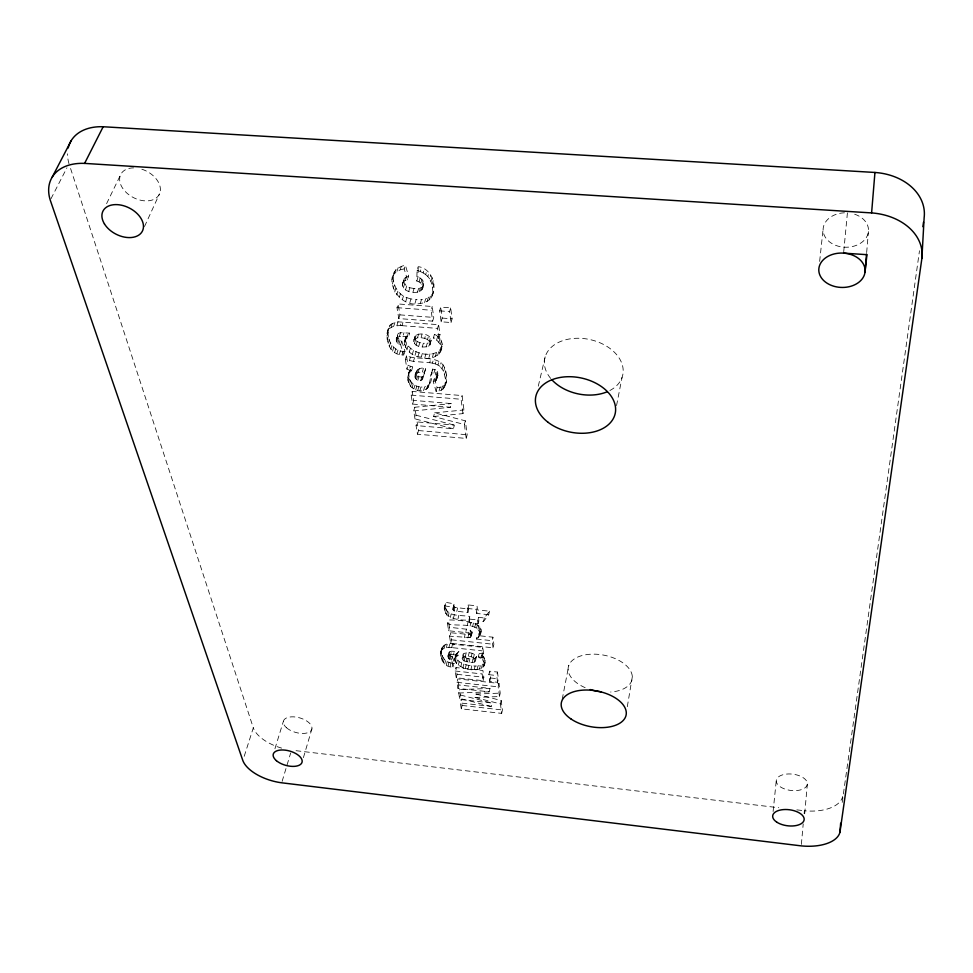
<?xml version="1.0" encoding="UTF-8"?>
<svg xmlns="http://www.w3.org/2000/svg" width="973" height="973" viewBox="0 0 973 973"><rect width="100%" height="100%" fill="white"/><g stroke="black" fill="none" stroke-linecap="round" stroke-linejoin="round"><path stroke-width="0.73" stroke-dasharray="4.87 3.65" d="M434.481 334.274C451.557 343.019 437.303 364.048 421.285 357.03C409.122 357.286 397.665 341.608 409.645 333.107L400.56 332.693L398.444 333.362C395.281 336.67 395.184 343.834 400.621 344.746L403.844 355.011C388.495 355.996 382.827 335.928 390.27 325.006L392.265 323.51L398.066 321.832L438.628 324.666L440.015 334.7L438.945 338.409L433.399 337.984L434.481 334.274L440.015 334.7M404.488 344.77L405.619 338.397M480.151 635.004C479.166 620.555 454.975 627.476 447.471 623.498L448.334 620.008C455.984 619.655 494.941 621.589 476.393 639.03L477.22 635.539L480.978 631.501M454.695 658.502L458.113 655.218L458.952 651.764C440.647 666.225 486.877 679.616 485.186 660.047L483.508 656.434L479.154 653.43L478.351 656.897L482.705 659.901L484.396 663.513M484.372 665.045L485.186 660.047M415.082 377.208C414.352 370.944 419.582 366.493 425.663 368.536L422.671 378.862L420.664 380.686L417.806 380.455L415.568 378.655L415.082 377.208L416.201 371.929M402.323 285.454L404.403 278.108L408.636 276.162L405.364 265.167C378.132 271.467 396.923 309.779 420.324 303.369C440.781 301.873 436.731 268.816 418.22 266.663L417.064 270.385L416.785 281.027C420.482 281.732 423.547 285.417 422.27 289.249C417.308 295.062 404.707 292.8 402.323 285.454L403.552 279.725M416.785 281.027L417.928 277.305L418.22 266.663M454.622 660.253L455.534 655.048M397.434 334.688L397.884 338.288L401.764 341.061L404.963 351.326L403.844 355.011M404.963 351.326C391.73 352.567 383.994 335.247 390.27 325.006M842.204 802.409L919.485 250.754M866.663 252.566L868.415 231.635M801.375 844.418L803.212 823.924M804.136 813.683L804.391 810.752A37.789 19.679 6.8 0 0 842.654 796.473M804.683 813.756L807.335 784.153M478.351 656.897L482.863 657.383L483.666 653.917L482.754 647.349L453.904 644.284C435.795 638.592 437.193 669.315 453.832 666.894L451.472 660.095C447.519 659.645 447.41 655.17 448.942 652.336L451.545 651.156L458.952 651.764M447.981 657.067L448.942 652.336M843.725 251.63L847.422 212.844M441.56 648.614L440.501 654.002M773.109 811.518L776.272 780.553M819.643 261.409L823.146 228.704M467.891 612.552L467.283 608.453L468.147 604.938L476.989 605.851L477.561 609.949L489.528 611.178L484.335 617.964L478.582 617.369L478.132 623.584L469.363 622.671L468.974 619.959C458.307 620.981 438.701 617.514 445.768 602.372L454.148 603.783L453.746 606.009L454.938 607.395L468.743 609.049L467.891 612.552L454.075 610.898L452.871 609.512L453.272 607.286L444.88 605.887M444.576 608.478L445.768 602.372M422.27 289.249C424.933 284.797 423.669 278.205 417.928 277.305M413.622 341.73L414.96 336.257L416.249 334.87C421.236 332.997 429.202 333.8 431.258 339.492L429.932 344.977L428.655 346.266C423.681 347.689 415.593 347.556 413.622 341.73L414.96 336.257M429.932 344.977L431.258 339.492M429.397 383.447L431.586 372.562C433.034 385.6 424.009 396.692 412.102 387.716C405.814 382.669 406.811 371.832 412.698 366.918L408.052 365.459L406.507 355.814C418.901 361.287 441.401 353.15 445.67 370.835C447.957 378.448 446.789 391.888 436.074 391.304L433.265 381.611L434.323 377.925L437.315 376.624L437.923 375.14L436.463 370.166L432.73 369.095L430.516 376.247M627.305 706.726L632.304 676.867M445.123 385.989L446.558 380.188M562.199 699.319L568.84 665.228M462.151 658.612L462.382 657.456C466.176 654.938 473.328 655.96 475.602 660.168L474.301 662.114L472.233 662.479L464.072 660.971L462.151 658.612L463.209 654.002C467.004 651.472 474.155 652.494 476.417 656.702L475.116 658.648L473.06 659.013L467.004 658.356L463.562 656.422L463.209 654.002M616.529 405.583L622.051 377.451M472.173 632.122L470.859 634.068L468.67 634.445L450.39 632.718L449.526 636.184L470.02 637.558L471.102 636.756L472.173 632.122L468.998 629.495L449.514 627.293L448.334 620.008M392.07 279.689L394.016 272.476M501.679 713.379L502.421 709.974L501.18 700.499L475.882 694.053L475.092 697.471L500.426 703.917L501.679 713.379L461.287 708.843L460.338 702.968L461.141 699.575L492.01 703.017L491.243 706.422L460.338 702.968M475.092 697.471L499.465 696.559L500.219 693.129L498.954 683.411L457.821 678.899L456.994 682.328L457.979 688.385L489.224 691.839L490.003 688.41L458.794 684.968L457.821 678.899M500.426 703.917L501.18 700.499M432.158 296.133L434.08 288.762M499.465 696.559L498.188 686.853L498.954 683.411M497.592 682.292L496.704 675.53L497.471 672.063L489.614 671.212L488.823 674.666L489.76 681.428L497.592 682.292L498.358 678.838L497.471 672.063M489.76 681.428L490.538 677.986L489.614 671.212M449.526 636.184L450.669 643.299L493.056 647.811L493.858 644.321L492.922 637.193L477.22 635.539M493.056 647.811L492.119 640.684L492.922 637.193M483.058 680.699L483.849 677.257L482.9 670.482L455.996 667.563L455.157 671.005L456.252 677.767L483.058 680.699L482.097 673.936L482.9 670.482M482.705 659.901L483.508 656.434M481.428 668.415L482.231 664.96L485.174 661.591M483.824 661.555L484.627 658.089M482.888 667.502L483.69 664.048M483.873 666.383L484.676 662.917M478.582 617.369L477.755 620.871L483.508 621.479L488.714 614.705L489.528 611.178M477.111 669.436L477.913 665.982L482.231 664.96M482.863 657.383L481.939 650.828L482.754 647.349M480.917 658.405L481.72 654.926M479.494 669.071L480.297 665.617M538.276 386.184L545.184 356.823M479.567 636.5L480.99 629.677M483.508 621.479L484.335 617.964M474.301 662.114L475.797 655.437M475.371 661.324L476.417 656.702M474.265 669.497L475.079 666.055L477.913 665.982M407.784 377.074L409.548 370.591M469.059 662.321L469.886 658.867M468.025 668.852L468.852 665.41L475.079 666.055M471.26 656.811L472.075 653.345M477.974 629.276L478.813 625.773M479.057 630.468L479.884 626.965M461.287 708.843L462.09 705.449L461.141 699.575M472.233 662.479L473.06 659.013M473.51 657.724L474.325 654.27M478.327 637.802L479.154 634.311M479.786 631.757L480.613 628.266M470.968 669.266L471.783 665.824M471.102 636.756L471.941 633.265M488.714 614.705L476.721 613.464L477.561 609.949M491.243 706.422L459.597 698.419L458.733 693.019L459.548 689.602L490.003 688.41M466.176 661.81L467.004 658.356M474.763 627.293L475.602 623.79M465.362 668.281L466.176 664.827L459.171 661.749L455.461 656.799M468.293 656.264L469.12 652.798M467.466 662.041L468.281 658.587M459.597 698.419L460.411 695.014L459.548 689.602M476.551 628.217L477.378 624.715M471.346 635.612L468.159 632.985L468.998 629.495M470.093 625.955L470.944 622.465M460.825 666.639L461.664 663.185M467.843 637.923L468.67 634.445M462.734 659.876L464.291 653.151M469.862 633.654L470.701 630.163M476.721 613.464L476.138 609.366L476.989 605.851M464.072 660.971L464.899 657.517M465.422 656.167L466.249 652.713M472.61 626.539L473.45 623.036M457.979 688.385L458.794 684.968M462.966 667.539L463.78 664.085M470.02 637.558L471.723 631.039M456.471 663.647L457.298 660.205M464.303 637.753L465.143 634.262M447.471 623.498L448.65 630.772L465.641 632.559L466.481 629.069M467.21 625.554L468.062 622.051M468.974 619.959L469.813 616.456C462.005 614.827 444.965 617.527 445.464 604.975M458.332 665.191L459.171 661.749M469.363 622.671L469.813 616.456M456.252 677.767L457.079 674.338L455.996 667.563M452.311 666.76L453.15 663.331L454.671 663.452L453.832 666.894M455.498 656.957L456.337 653.491M456.519 656.057L457.359 652.603M455.23 662.005L456.069 658.551M449.173 659.086L450.025 655.632L448.833 653.613M448.127 665.824L448.979 662.382C442.8 660.472 440.015 652.786 442.216 647.009M448.091 655.79L450.694 654.61L451.545 651.156M450.098 659.633L450.937 656.179L450.025 655.632M440.696 652.068C442.265 647.033 448.796 647.24 453.065 647.75L453.904 644.284M451.472 660.095L452.311 656.641L450.937 656.179M450.122 666.408L450.961 662.966L453.15 663.331M450.694 654.61L453.503 654.72L454.355 651.265M456.763 611.409L457.626 607.906M444.697 663.963L445.549 660.533M448.93 647.471L449.794 644.017M450.669 643.299L451.533 639.833L450.39 632.718M446.327 665.009L447.166 661.567M448.942 654.963L449.794 651.509M448.371 658.149L449.222 654.695M457.979 618.828L458.842 615.325M451.703 647.592L452.554 644.126M453.236 610.314L454.111 606.811M441.316 658.757L442.168 655.315M444.162 648.346L445.026 644.88M448.65 630.772L449.514 627.293M454.075 610.898L454.938 607.395M442.18 660.886L443.031 657.444M453.454 618.196L454.33 614.705M446.364 647.738L447.227 644.284M443.311 662.625L444.162 659.183M448.164 616.408L449.04 612.917M440.708 656.228L441.572 652.786M442.496 649.234L443.36 645.78M450.329 617.417L451.204 613.914M452.871 609.512L454.148 603.783M444.734 610.947L445.622 607.444M445.415 613.367L446.303 609.876M446.546 615.131L447.422 611.628M466.213 438.422L467.174 434.761L465.362 420.822L434.627 412.844L433.593 416.505L464.389 424.496L466.213 438.422L417.453 434.201L416.067 425.566L417.113 421.929L454.391 425.116L453.406 428.777L416.067 425.566M464.389 424.496L465.362 420.822M440.562 352.153C442.727 346.376 438.555 340.416 433.399 337.984M442.192 346.376C436.05 360.168 409.718 354.391 405.619 341.085M433.593 416.505L462.966 413.622L463.951 409.949L462.078 395.573L412.224 391.45L411.141 395.123L412.588 404.075L450.426 407.249L451.436 403.576L413.659 400.414L412.224 391.45M462.966 413.622L461.08 399.271L462.078 395.573M441.341 390.197L442.374 386.524L446.157 382.304M444.406 387.546L446.412 374.97M443.031 389.115L444.065 385.43M445.379 378.667L443.639 371.248L444.685 367.551M439.091 390.903L440.137 387.218L442.374 386.524M444.625 374.532L445.67 370.835M433.265 381.611L436.269 380.309L437.886 372.975M443.639 371.248L440.015 366.347L441.073 362.649M436.269 380.309L437.315 376.624M436.877 378.825L437.923 375.14M442.192 368.597L443.238 364.899M436.074 391.304L437.108 387.631L434.323 377.925M417.453 434.201L418.499 430.553L417.113 421.929M436.828 376.66L435.405 373.851L436.463 370.166M440.015 366.347L437.959 365.021L439.018 361.324M451.034 322.537L452.092 318.816L450.669 307.869L440.72 307.127L439.626 310.849L441.122 321.783L451.034 322.537L449.599 311.603L450.669 307.869M436.342 374.982L437.388 371.297M435.162 381.075L436.208 377.402M435.308 356.58L436.378 352.883M426.393 389.565L427.451 385.892L429.409 383.593M432.73 369.095L431.659 372.781L435.405 373.851M427.475 388.616L428.546 384.931M440.295 344.746L441.365 341.049M428.339 387.278L430.455 379.762M437.959 365.021L435.296 363.914L436.354 360.217M437.655 355.437L438.714 351.74M433.897 373.158L434.955 369.472M439.407 353.941L440.477 350.231M441.073 347.714L442.143 344.004M406.507 355.814L405.388 359.499L413.428 361.421L429.701 362.71L430.771 359.025M436.609 340.1L437.68 336.403M432.401 357.298L433.484 353.6M453.406 428.777L414.985 418.876L416.043 415.216L414.766 407.261L451.436 403.576M423.559 390.623L424.629 386.95L427.451 385.892M429.701 362.71L432.401 363.124L433.471 359.426M438.859 342.289L439.93 338.58M420.664 380.686L421.747 377.013L423.754 375.189L424.496 372.756L422.671 378.862M421.783 380.151L422.854 376.478M425.663 368.536L424.581 372.209L418.171 372.306L415.118 375.602M428.935 357.59L430.017 353.892M438.945 338.409L437.546 328.387L438.628 324.666M414.985 418.876L413.695 410.91L414.766 407.261M419.874 390.745L420.944 387.072L424.629 386.95M441.122 321.783L442.204 318.074L440.72 307.127M417.806 380.455L418.889 376.782L416.176 373.535M430.163 343.189L429.361 341.28L430.443 337.57M424.897 357.456L425.979 353.771M415.739 389.808L416.809 386.135C411.579 384.323 408.38 378.85 408.891 373.401M428.655 346.266L431.027 341.268M412.588 404.075L413.659 400.414M422.343 372.039L423.413 368.353M417.745 390.416L418.816 386.743L420.944 387.072M415.726 374.155L416.821 370.47M412.102 387.716L413.184 384.055M421.285 357.03L422.379 353.333M416.797 373L417.879 369.326M303.406 757.651L311.907 728.874M415.568 378.655L416.663 374.97M432.657 321.151L433.751 317.429L432.207 306.495L398.176 303.965L397.008 307.663L398.772 318.572L432.657 321.151L431.1 310.217L432.207 306.495M429.361 341.28L427.5 339.589L428.594 335.892M418.171 372.306L419.266 368.621M413.853 388.908L414.936 385.235M416.517 379.738L417.599 376.065M426.15 346.96L427.244 343.262L429.738 342.569M409.365 384.554L410.46 380.893M417.989 356.325L419.083 352.64M410.57 386.269L411.652 382.596M422.258 346.947L423.352 343.262L427.244 343.262M427.5 339.589L424.702 338.324L425.797 334.627M412.698 366.918L411.603 370.604L409.219 370.056L410.314 366.383M431.027 298.054L433.265 292.399M408.453 374.264L410.74 368.731M415.021 355.352L416.128 351.667M413.428 361.421L414.522 357.736M407.955 380.37L409.049 376.697M413.853 339.942L417.514 337.753L421.041 337.692L422.148 333.994M418.694 346.364L419.801 342.666L423.352 343.262M408.49 382.596L409.584 378.923M415.13 338.568L416.249 334.87M282.121 781.38L290.672 753.005M414.401 343.639L415.507 339.942L414.741 338.032M427.111 301.435L428.229 297.714L432.134 294.333M432.961 292.484L432.073 284.408L433.192 280.686M409.219 370.056L406.945 369.132L408.052 365.459M409.317 360.849L410.424 357.164M412.382 354.123L413.489 350.438M417.514 337.753L418.633 334.055M432.754 287.826L433.873 284.104M429.3 299.879L430.419 296.157M416.091 345.22L417.198 341.523L415.507 339.942M432.073 284.408L429.604 278.74L430.735 275.018M409.268 352.092L410.375 348.407M424.569 302.554L425.688 298.845L428.229 297.714M431.015 281.379L432.146 277.658M405.315 347.422L406.446 343.724M404.488 342.082L405.4 339.65L408.514 336.804L409.645 333.107M429.604 278.74L427.804 276.502L428.947 272.768M420.324 303.369L421.443 299.66L425.688 298.845M406.909 349.854L408.028 346.169M420.786 283.119L421.929 279.397M399.295 354.513L400.414 350.827M414.972 303.357L416.116 299.635L421.443 299.66M419.217 291.742L420.36 288.02L423.401 285.527M421.954 284.736L423.097 281.015M405.4 339.65L406.532 335.953M420.591 291.097L421.723 287.376M427.804 276.502L425.651 274.593L426.794 270.859M406.617 338.203L407.748 334.505M422.55 286.755L423.693 283.034M401.971 354.914L403.102 351.229M398.918 344.126L400.061 340.441M274.933 748.76L283.325 721.492M396.826 353.746L397.957 350.073M419.059 281.89L420.202 278.169M396.291 338.373L399.416 336.378L402.858 336.366L404.002 332.669M400.621 344.746L401.764 341.061M425.651 274.593L423.146 272.927L424.289 269.205M417.478 292.143L418.621 288.434L420.36 288.02M389.115 328.692L393.773 326.113L400.317 325.505L401.46 321.82M392.545 351.156L393.688 347.47M396.206 340.343L398.444 333.362M396.753 341.973L397.884 338.288M400.317 325.505L401.983 325.663L403.126 321.966M412.905 292.241L414.06 288.519L418.621 288.434M399.416 336.378L400.56 332.693M409.852 302.664L410.995 298.954L416.116 299.635M394.576 352.627L395.719 348.954M397.775 343.347L398.918 339.662M423.146 272.927L420.287 271.528L421.431 267.806M398.772 318.572L399.927 314.875L398.176 303.965M396.911 325.529L398.066 321.832M408.684 291.511L409.84 287.789L406.629 286.293L403.503 281.744M390.781 349.185L391.924 345.512M405.741 301.435L406.896 297.726C397.981 294.503 392.837 285.223 393.262 275.979M402.384 283.435L404.914 280.625L407.456 279.883L408.636 276.162M388.142 343.396L389.297 339.723M393.773 326.113L394.929 322.428M402.323 299.696L403.479 295.999M405.461 290.003L406.629 286.293M389.309 346.607L390.465 342.922M387.059 333.167L388.932 326.977M403.236 281.817L404.403 278.108M386.926 336.147L388.081 332.474M399.258 297.531L400.426 293.822M404.914 280.625L406.094 276.916M403.321 287.923L404.488 284.213M391.11 327.196L392.265 323.51M387.29 339.565L388.446 335.892M407.456 279.883L404.184 268.889L405.364 265.167M396.68 294.928L397.86 291.231M393.323 288.397L394.515 284.7M244.211 756.301L253.308 727.853L69.959 166.638M392.824 276.186L394.503 273.437L400.244 269.789L401.435 266.067M394.734 291.949L395.926 288.251M394.503 273.437L395.695 269.728M392.35 284.092L393.542 280.394M396.996 271.309L398.188 267.587M144.49 226.551L159.511 193.846M106.592 203.661L120.409 175.164M50.949 198.808L66.93 167.794M409.645 372.404L411.603 370.604M400.244 269.789L404.184 268.889M437.108 387.631L440.137 387.218M413.695 410.91L450.426 407.249M434.627 412.844L463.951 409.949M458.733 693.019L489.224 691.839M475.882 694.053L500.219 693.129M397.008 307.663L431.1 310.217M439.626 310.849L449.599 311.603M399.927 314.875L433.751 317.429M442.204 318.074L452.092 318.816M401.983 325.663L437.546 328.387M402.858 336.366L408.514 336.804M418.889 376.782L421.747 377.013M411.141 395.123L461.08 399.271M418.499 430.553L467.174 434.761M467.283 608.453L476.138 609.366M470.214 619.169L478.959 620.069M476.393 639.03L492.119 640.684M451.533 639.833L493.858 644.321M453.065 647.75L481.939 650.828M479.154 653.43L483.666 653.917M453.503 654.72L458.113 655.218M455.157 671.005L482.097 673.936M488.823 674.666L496.704 675.53M457.079 674.338L483.849 677.257M490.538 677.986L498.358 678.838M456.994 682.328L498.188 686.853M462.09 705.449L502.421 709.974M296.047 750.694L778.753 807.724M796.851 809.864L804.391 810.752M465.641 632.559L468.159 632.985M409.84 287.789L414.06 288.519M421.041 337.692L424.702 338.324M466.176 664.827L468.852 665.41M460.411 695.014L492.01 703.017M416.043 415.216L454.391 425.116M432.401 363.124L435.296 363.914M448.979 662.382L450.961 662.966M406.896 297.726L410.995 298.954M416.809 386.135L418.816 386.743M417.064 270.385L420.287 271.528M417.198 341.523L419.801 342.666M452.311 656.641L454.671 663.452M405.388 359.499L406.945 369.132M468.147 604.938L468.743 609.049M477.755 620.871L478.132 623.584M141.851 169.217A21.686 14.753 27.8 0 1 157.857 196.461A21.686 14.753 27.8 0 1 123.826 189.869A21.686 14.753 27.8 0 1 135.174 167.928M854.671 214.23A22.695 17.222 1.1 0 1 861.713 242.423A22.695 17.222 1.1 0 1 824.763 236.305A22.695 17.222 1.1 0 1 845.926 212.783M550.694 378.436A39.857 27.791 12 0 1 560.728 341.414A39.857 27.791 12 0 1 614.583 352.421A39.857 27.791 12 0 1 609.852 390.526M585.15 687.668A32.474 18.353 10.6 0 1 576.478 657.663A32.474 18.353 10.6 0 1 627.05 666.335A32.474 18.353 10.6 0 1 610.582 692.034M69.01 163.744A52.506 35.636 28.7 0 1 67.538 153.819M281.611 748.103A34.833 17.66 16.1 0 1 253.308 727.853M780.2 786.756A15.629 8.198 7 0 0 806.568 786.196A15.629 8.198 7 0 0 788.665 773.949A15.629 8.198 7 0 0 780.2 786.756M286.5 727.743A14.765 7.553 15.9 0 0 311.044 730.674A14.765 7.553 15.9 0 0 295.342 716.992A14.765 7.553 15.9 0 0 286.5 727.743"/><path stroke-width="1.46" d="M103.174 126.745L84.602 163.391A53.515 35.478 28 0 0 50.255 200.158L242.849 760.57A35.308 17.368 16 0 0 281.696 782.803L801.241 845.878A38.336 19.375 7 0 0 839.979 832.061L921.893 258.356L924.143 217.684A54.415 41.523 -0.2 0 0 874.946 172.464L103.174 126.745A52.506 35.636 28.7 0 0 68.219 147.969M839.979 832.061L840.648 823.17M921.893 258.356A55.534 41.462 0.6 0 0 871.601 212.917L874.946 172.464M866.529 254.062L865.033 272.002A23.157 17.186 1.9 0 1 828.765 284.189A23.157 17.186 1.9 0 1 832.061 254.561A23.157 17.186 1.9 0 1 865.033 272.002L866.955 254.683L843.579 253.126M922.866 226.697L923.511 222.197M52.25 177.05L71.236 140.586M84.602 163.391L871.601 212.917M607.201 391.766A39.857 27.791 12 0 1 551.642 379.531M601.107 691.827A32.474 18.353 10.6 0 1 590.234 689.553M104.439 223.899A22.111 14.68 27.1 0 0 140.428 233.788A22.111 14.68 27.1 0 0 123.182 205.619A22.111 14.68 27.1 0 0 104.439 223.899M776.649 822.063A15.86 8.076 7.2 0 0 803.382 821.699A15.86 8.076 7.2 0 0 785.199 809.512A15.86 8.076 7.2 0 0 776.649 822.063M276.417 760.679A14.972 7.431 15.8 0 0 301.265 763.72A14.972 7.431 15.8 0 0 285.271 750.147A14.972 7.431 15.8 0 0 276.417 760.679M571.163 719.096A32.973 18.11 10.7 0 0 625.359 717.344A32.973 18.11 10.7 0 0 584.7 690.039A32.973 18.11 10.7 0 0 571.163 719.096M547.835 422.124A40.598 27.609 12 0 0 614.498 415.945A40.598 27.609 12 0 0 564.182 376.928A40.598 27.609 12 0 0 547.835 422.124"/></g></svg>
